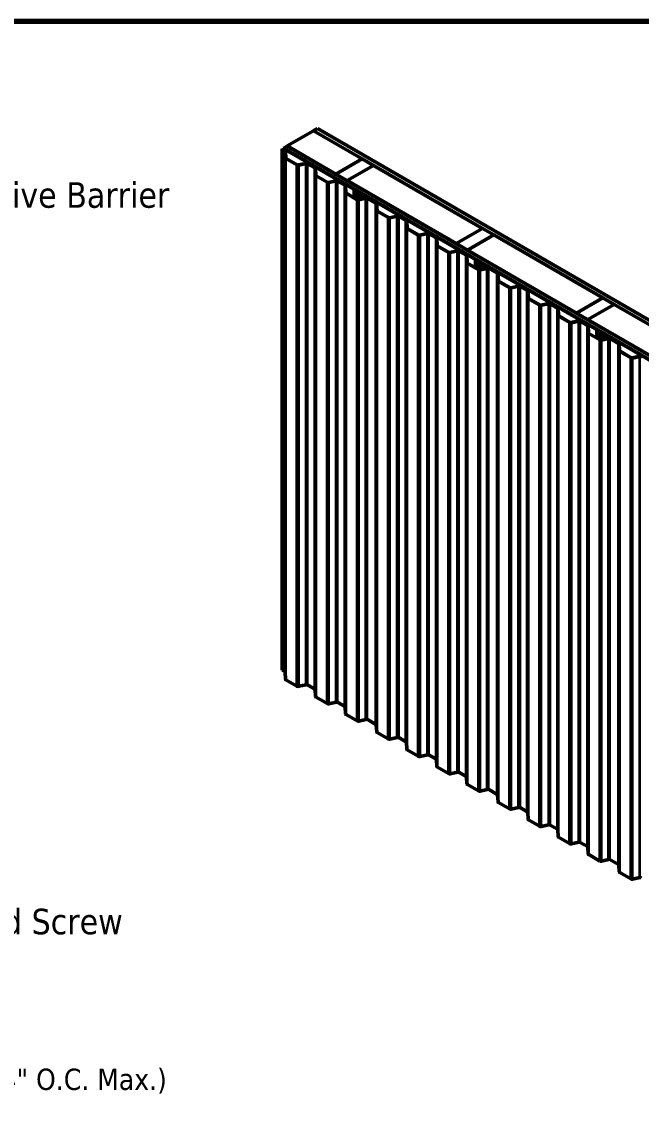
# Model space of a CAD drawing. Header units: inches. Extents: x 0.6 to 33.4, y 0.6 to 21.4.
# Drawn here: x 21.23 to 27.06, y 11.22 to 21.4 of the extents above; entities that cross this region are included whole.
import ezdxf

# ---------------------------------------------------------------- set-up
doc = ezdxf.new("R2010")
doc.units = ezdxf.units.IN
doc.header["$LTSCALE"] = 2
doc.header["$MEASUREMENT"] = 0
for name, color, linetype, lineweight in [('Border (ANSI)', 7, 'Continuous', 70), ('Symbol (ANSI)', 7, 'Continuous', 25), ('Visible (ANSI)', 7, 'Continuous', 50), ('Visible Narrow (ANSI)', 7, 'Continuous', 35)]:
    doc.layers.add(name, color=color, linetype=linetype, lineweight=lineweight)
doc.styles.add('Note Text (ANSI)', font='tahoma.ttf')
doc.dimstyles.new('Default (ANSI)$7', dxfattribs={"dimscale": 2, "dimtxt": 0.12, "dimasz": 0.098425, "dimexe": 0.125, "dimexo": 0.0625, "dimgap": 0.031496, "dimtad": 0, "dimtih": 1, "dimtoh": 1, "dimrnd": 1e-08, "dimzin": 4, "dimdsep": 46, "dimtxsty": 'Note Text (ANSI)', "dimcen": 0.09, "dimdle": 0.393701, "dimclrd": 256, "dimclre": 256, "dimclrt": 256, "dimadec": 0, "dimazin": 1, "dimtfac": 1, "dimtofl": 0, "dimtmove": 0, "dimatfit": 3, "dimfxl": 0, "dimtolj": 1, "dimtzin": 4, "dimlwd": -1, "dimlwe": -1, "dimarcsym": 0})

# ---------------------------------------------------------------- blocks, each defined once
blk = doc.blocks.new('Borders ATAS A Border')
at = {"layer": 'Border (ANSI)'}
blk.add_line((16.7, 10.7), (0.3, 10.7), dxfattribs=at)

msp = doc.modelspace()

# ---------------------------------------------------------------- linework, layer by layer
at = {"layer": 'Visible (ANSI)'}
for p, q in [((23.97667, 20.3744), (23.72918, 20.23151)), ((23.97667, 20.3744), (24.43417, 20.11026)), ((23.97738, 20.3748), (24.01273, 20.39522)), ((27.93576, 18.08943), (23.97738, 20.3748)), ((23.97738, 20.3748), (23.97738, 20.37399)), ((24.01273, 20.39522), (27.93576, 18.13025)), ((23.68223, 20.2044), (23.68011, 20.20318)), ((23.68011, 20.20318), (23.68011, 15.3042)), ((23.68011, 20.20318), (23.70484, 20.1889)), ((23.70696, 20.19012), (23.68223, 20.2044)), ((23.69312, 20.21069), (23.72847, 20.2311)), ((27.93576, 17.7612), (23.69312, 20.21069)), ((23.69312, 20.21069), (23.69312, 20.20661)), ((23.69595, 20.20824), (23.69312, 20.20661)), ((23.69312, 20.20661), (27.9301, 17.76038)), ((23.69312, 20.19811), (23.69312, 20.20661)), ((23.69595, 20.20824), (27.93293, 17.76201)), ((23.70849, 20.18404), (23.71243, 20.11892)), ((23.71543, 20.11898), (23.71149, 20.18411)), ((23.72847, 20.2311), (27.93576, 17.80202)), ((23.72918, 20.23151), (23.72918, 20.23069)), ((24.18668, 19.96737), (23.72918, 20.23151)), ((23.71696, 20.1129), (23.82043, 20.05316)), ((23.82256, 20.05439), (23.71909, 20.11413)), ((23.90525, 20.06813), (23.83587, 20.05275)), ((23.83695, 20.05114), (23.90633, 20.06651)), ((23.91965, 20.06488), (23.98768, 20.0256)), ((23.98981, 20.02682), (23.92177, 20.0661)), ((24.43417, 20.11026), (24.18668, 19.96737)), ((24.18739, 19.96696), (24.43487, 20.10985)), ((24.43417, 20.11026), (24.43417, 20.10944)), ((24.43487, 20.10985), (24.54094, 20.04861)), ((23.99134, 20.02075), (23.99528, 19.95562)), ((23.99828, 19.95568), (23.99434, 20.02081)), ((23.99981, 19.9496), (24.10328, 19.88987)), ((24.1054, 19.89109), (24.00193, 19.95083)), ((24.18668, 19.96737), (24.18668, 19.96656)), ((24.18739, 19.96696), (24.18739, 19.96615)), ((24.29345, 19.90573), (24.18739, 19.96696)), ((24.54094, 20.04861), (24.29345, 19.90573)), ((24.29416, 19.90532), (24.54165, 20.0482)), ((24.54094, 20.04861), (24.54094, 20.0478)), ((24.54165, 20.0482), (25.56554, 19.45706)), ((24.18809, 19.90483), (24.11872, 19.88946)), ((24.11979, 19.88784), (24.18917, 19.90321)), ((24.20249, 19.90158), (24.27053, 19.8623)), ((24.27265, 19.86352), (24.20461, 19.9028)), ((24.27418, 19.85745), (24.27812, 19.79232)), ((24.28112, 19.79238), (24.27718, 19.85751)), ((24.29345, 19.90573), (24.29345, 19.90491)), ((24.29416, 19.90532), (24.29416, 19.9045)), ((25.31805, 19.31417), (24.29416, 19.90532)), ((24.28265, 19.7863), (24.38612, 19.72657)), ((24.38824, 19.72779), (24.28477, 19.78753)), ((24.3582, 19.74513), (24.3582, 19.80772)), ((24.35955, 19.80584), (24.37144, 19.79897)), ((24.37356, 19.8002), (24.36167, 19.80706)), ((24.36393, 19.80837), (24.56307, 19.6934)), ((24.56519, 19.69462), (24.36605, 19.8096)), ((24.37222, 19.79859), (24.37893, 19.79585)), ((24.38067, 19.79726), (24.37395, 19.80001)), ((24.37965, 19.79544), (24.38441, 19.79156)), ((24.38685, 19.79256), (24.38209, 19.79644)), ((24.38506, 19.79111), (24.40035, 19.78228)), ((24.40247, 19.78351), (24.38718, 19.79233)), ((24.39758, 19.72568), (24.39758, 19.7711)), ((24.40143, 19.77994), (24.39782, 19.77215)), ((24.39963, 19.76825), (24.42716, 19.75235)), ((24.40072, 19.7717), (24.40433, 19.77949)), ((24.42928, 19.75358), (24.40175, 19.76947)), ((24.40289, 19.77584), (24.40289, 19.76955)), ((24.40289, 19.76955), (24.40289, 19.76881)), ((24.40589, 19.76955), (24.40289, 19.76955)), ((24.40458, 19.78057), (24.40458, 19.77851)), ((24.40589, 19.76955), (24.40589, 19.77584)), ((24.40589, 19.76708), (24.40589, 19.76955)), ((24.41306, 19.77756), (24.46963, 19.7449)), ((24.47175, 19.74612), (24.41518, 19.77878)), ((24.42804, 19.75113), (24.42804, 19.74097)), ((24.43104, 19.74097), (24.43104, 19.75113)), ((24.46816, 19.74092), (24.40156, 19.72616)), ((24.40263, 19.72454), (24.46924, 19.7393)), ((24.42804, 19.74097), (24.43104, 19.74097)), ((24.42804, 19.73202), (24.42804, 19.74097)), ((24.43104, 19.73269), (24.43104, 19.74097)), ((24.47386, 19.74318), (24.47386, 14.8442)), ((24.56672, 19.68855), (24.57066, 19.62342)), ((24.57366, 19.62348), (24.56972, 19.68861)), ((24.57519, 19.6174), (24.67866, 19.55767)), ((24.68079, 19.55889), (24.57732, 19.61863)), ((24.76348, 19.57263), (24.6941, 19.55726)), ((24.69518, 19.55564), (24.76456, 19.57101)), ((24.77787, 19.56938), (24.84591, 19.5301)), ((24.84803, 19.53132), (24.78, 19.5706)), ((24.84957, 19.52525), (24.85351, 19.46012)), ((24.8565, 19.46018), (24.85257, 19.52531)), ((24.85804, 19.4541), (24.96151, 19.39437)), ((24.96363, 19.39559), (24.86016, 19.45533)), ((25.56554, 19.45706), (25.31805, 19.31417)), ((25.31876, 19.31377), (25.56624, 19.45665)), ((25.56554, 19.45706), (25.56554, 19.45624)), ((25.56624, 19.45665), (25.67231, 19.39542)), ((25.04632, 19.40933), (24.97695, 19.39396)), ((24.97802, 19.39234), (25.0474, 19.40772)), ((25.06072, 19.40608), (25.12876, 19.3668)), ((25.13088, 19.36802), (25.06284, 19.40731)), ((25.13241, 19.36195), (25.13635, 19.29682)), ((25.13935, 19.29688), (25.13541, 19.36201)), ((25.67231, 19.39542), (25.42482, 19.25253)), ((25.42553, 19.25212), (25.67302, 19.39501)), ((25.67231, 19.39542), (25.67231, 19.3946)), ((25.67302, 19.39501), (26.69691, 18.80386)), ((25.14088, 19.29081), (25.24435, 19.23107)), ((25.24647, 19.23229), (25.143, 19.29203)), ((25.32917, 19.24603), (25.25979, 19.23066)), ((25.26086, 19.22904), (25.33024, 19.24442)), ((25.31805, 19.31417), (25.31805, 19.31336)), ((25.31876, 19.31377), (25.31876, 19.31295)), ((25.42482, 19.25253), (25.31876, 19.31377)), ((25.34356, 19.24278), (25.4116, 19.2035)), ((25.41372, 19.20472), (25.34568, 19.24401)), ((25.42482, 19.25253), (25.42482, 19.25171)), ((25.42553, 19.25212), (25.42553, 19.2513)), ((26.44942, 18.66098), (25.42553, 19.25212)), ((25.41525, 19.19865), (25.41919, 19.13352)), ((25.42219, 19.13358), (25.41825, 19.19871)), ((25.49927, 19.08634), (25.49927, 19.14892)), ((25.50062, 19.14704), (25.51251, 19.14017)), ((25.51463, 19.1414), (25.50274, 19.14827)), ((25.505, 19.14957), (25.70414, 19.0346)), ((25.70626, 19.03582), (25.50712, 19.1508)), ((25.51329, 19.1398), (25.52001, 19.13705)), ((25.52174, 19.13846), (25.51502, 19.14121)), ((25.52072, 19.13664), (25.52548, 19.13276)), ((25.52793, 19.13376), (25.52317, 19.13764)), ((25.54354, 19.12471), (25.52825, 19.13354)), ((25.42372, 19.12751), (25.52719, 19.06777)), ((25.52931, 19.06899), (25.42584, 19.12873)), ((25.52613, 19.13231), (25.54142, 19.12348)), ((25.53865, 19.06688), (25.53865, 19.1123)), ((25.54251, 19.12114), (25.53889, 19.11335)), ((25.5407, 19.10945), (25.56823, 19.09355)), ((25.54179, 19.1129), (25.5454, 19.12069)), ((25.60924, 19.08212), (25.54263, 19.06736)), ((25.57035, 19.09478), (25.54282, 19.11067)), ((25.54371, 19.06574), (25.61031, 19.0805)), ((25.54396, 19.11704), (25.54396, 19.11075)), ((25.54396, 19.11075), (25.54396, 19.11001)), ((25.54696, 19.11075), (25.54396, 19.11075)), ((25.54565, 19.12177), (25.54565, 19.11972)), ((25.54696, 19.11075), (25.54696, 19.11704)), ((25.54696, 19.10828), (25.54696, 19.11075)), ((25.55413, 19.11876), (25.6107, 19.0861)), ((25.61282, 19.08732), (25.55625, 19.11998)), ((25.56911, 19.09233), (25.56911, 19.08217)), ((25.56911, 19.08217), (25.57211, 19.08217)), ((25.56911, 19.07323), (25.56911, 19.08217)), ((25.57211, 19.08217), (25.57211, 19.09233)), ((25.57211, 19.07389), (25.57211, 19.08217)), ((25.61493, 19.08438), (25.61493, 14.1854)), ((25.7078, 19.02975), (25.71174, 18.96462)), ((25.71473, 18.96468), (25.71079, 19.02981)), ((25.71627, 18.95861), (25.81974, 18.89887)), ((25.82186, 18.90009), (25.71839, 18.95983)), ((25.90455, 18.91383), (25.83518, 18.89846)), ((25.83625, 18.89684), (25.90563, 18.91222)), ((25.91895, 18.91058), (25.98699, 18.8713)), ((25.98911, 18.87252), (25.92107, 18.91181)), ((25.99064, 18.86645), (25.99458, 18.80132)), ((25.99758, 18.80138), (25.99364, 18.86651)), ((25.99911, 18.79531), (26.10258, 18.73557)), ((26.1047, 18.73679), (26.00123, 18.79653)), ((26.1874, 18.75053), (26.11802, 18.73516)), ((26.11909, 18.73354), (26.18847, 18.74892)), ((26.20179, 18.74728), (26.26983, 18.708)), ((26.27195, 18.70922), (26.20391, 18.74851)), ((26.69691, 18.80386), (26.44942, 18.66098)), ((26.45013, 18.66057), (26.69762, 18.80346)), ((26.80368, 18.74222), (26.55619, 18.59933)), ((26.5569, 18.59892), (26.80439, 18.74181)), ((26.69691, 18.80386), (26.69691, 18.80305)), ((26.69762, 18.80346), (26.80368, 18.74222)), ((26.80368, 18.74222), (26.80368, 18.7414)), ((26.80439, 18.74181), (27.82828, 18.15067)), ((26.27348, 18.70315), (26.27742, 18.63802)), ((26.28042, 18.63808), (26.27648, 18.70321)), ((26.28195, 18.63201), (26.38542, 18.57227)), ((26.38754, 18.57349), (26.28407, 18.63323)), ((26.44942, 18.66098), (26.44942, 18.66016)), ((26.45013, 18.66057), (26.45013, 18.65975)), ((26.55619, 18.59933), (26.45013, 18.66057)), ((26.47024, 18.58723), (26.40086, 18.57186)), ((26.40194, 18.57024), (26.47131, 18.58562)), ((26.48463, 18.58398), (26.55267, 18.5447)), ((26.55479, 18.54593), (26.48675, 18.58521)), ((26.55619, 18.59933), (26.55619, 18.59852)), ((26.55632, 18.53985), (26.56026, 18.47472)), ((26.5569, 18.59892), (26.5569, 18.59811)), ((27.58079, 18.00778), (26.5569, 18.59892)), ((26.56326, 18.47478), (26.55932, 18.53991)), ((26.56479, 18.46871), (26.66826, 18.40897)), ((26.67039, 18.41019), (26.56692, 18.46993)), ((26.64034, 18.42754), (26.64034, 18.49012)), ((26.64169, 18.48824), (26.65359, 18.48138)), ((26.65571, 18.4826), (26.64381, 18.48947)), ((26.64608, 18.49077), (26.84522, 18.3758)), ((26.84734, 18.37702), (26.6482, 18.492)), ((26.65436, 18.481), (26.66108, 18.47825)), ((26.66281, 18.47966), (26.65609, 18.48241)), ((26.66179, 18.47784), (26.66655, 18.47396)), ((26.669, 18.47496), (26.66424, 18.47884)), ((26.6672, 18.47351), (26.68249, 18.46469)), ((26.68461, 18.46591), (26.66932, 18.47474)), ((26.67972, 18.40809), (26.67972, 18.45351)), ((26.68358, 18.46234), (26.67996, 18.45455)), ((26.68177, 18.45065), (26.7093, 18.43476)), ((26.68286, 18.4541), (26.68648, 18.4619)), ((26.75031, 18.42332), (26.6837, 18.40856)), ((26.71142, 18.43598), (26.6839, 18.45187)), ((26.68478, 18.40694), (26.75138, 18.4217)), ((26.68504, 18.45824), (26.68504, 18.45195)), ((26.68504, 18.45195), (26.68504, 18.45122)), ((26.68804, 18.45195), (26.68504, 18.45195)), ((26.68672, 18.46297), (26.68672, 18.46092)), ((26.68804, 18.45195), (26.68804, 18.45824)), ((26.68804, 18.44948), (26.68804, 18.45195)), ((26.69521, 18.45996), (26.75177, 18.4273)), ((26.7539, 18.42852), (26.69733, 18.46118)), ((26.71018, 18.43353), (26.71018, 18.42337)), ((26.71018, 18.42337), (26.71318, 18.42337)), ((26.71018, 18.41443), (26.71018, 18.42337)), ((26.71318, 18.42337), (26.71318, 18.43353)), ((26.71318, 18.41509), (26.71318, 18.42337)), ((26.756, 18.42558), (26.756, 13.5266)), ((26.84887, 18.37095), (26.85281, 18.30582)), ((26.85581, 18.30588), (26.85187, 18.37101)), ((26.85734, 18.29981), (26.96081, 18.24007)), ((26.96293, 18.24129), (26.85946, 18.30103)), ((27.04563, 18.25503), (26.97625, 18.23966)), ((26.97732, 18.23804), (27.0467, 18.25342)), ((23.70484, 15.28992), (23.68011, 15.3042)), ((23.71243, 15.21994), (23.70849, 15.28507)), ((23.82043, 15.15418), (23.71696, 15.21392)), ((23.90633, 15.16753), (23.83695, 15.15216)), ((23.98768, 15.12662), (23.91965, 15.1659)), ((23.99528, 15.05664), (23.99134, 15.12177)), ((24.10328, 14.99089), (23.99981, 15.05062)), ((24.18917, 15.00423), (24.11979, 14.98886)), ((24.27053, 14.96332), (24.20249, 15.0026)), ((24.27812, 14.89334), (24.27418, 14.95847)), ((24.38612, 14.82759), (24.28265, 14.88732)), ((24.46924, 14.84032), (24.40263, 14.82556)), ((24.56307, 14.79442), (24.47386, 14.84592)), ((24.57066, 14.72444), (24.56672, 14.78957)), ((24.67866, 14.65869), (24.57519, 14.71842)), ((24.76456, 14.67203), (24.69518, 14.65666)), ((24.84591, 14.63112), (24.77787, 14.6704)), ((24.85351, 14.56114), (24.84957, 14.62627)), ((24.96151, 14.49539), (24.85804, 14.55512)), ((25.0474, 14.50874), (24.97802, 14.49336)), ((25.12876, 14.46782), (25.06072, 14.5071)), ((25.13635, 14.39784), (25.13241, 14.46297)), ((25.24435, 14.33209), (25.14088, 14.39183)), ((25.33024, 14.34544), (25.26086, 14.33006)), ((25.4116, 14.30452), (25.34356, 14.3438)), ((25.41919, 14.23454), (25.41525, 14.29967)), ((25.52719, 14.16879), (25.42372, 14.22853)), ((25.61031, 14.18152), (25.54371, 14.16676)), ((25.70414, 14.13562), (25.61493, 14.18713)), ((25.71174, 14.06564), (25.7078, 14.13077)), ((25.81974, 13.99989), (25.71627, 14.05963)), ((25.90563, 14.01324), (25.83625, 13.99786)), ((25.98699, 13.97232), (25.91895, 14.0116)), ((25.99458, 13.90234), (25.99064, 13.96747)), ((26.10258, 13.83659), (25.99911, 13.89633)), ((26.18847, 13.84994), (26.11909, 13.83456)), ((26.26983, 13.80902), (26.20179, 13.8483)), ((26.27742, 13.73904), (26.27348, 13.80417)), ((26.38542, 13.67329), (26.28195, 13.73303)), ((26.47131, 13.68664), (26.40194, 13.67126)), ((26.55267, 13.64572), (26.48463, 13.685)), ((26.56026, 13.57574), (26.55632, 13.64087)), ((26.66826, 13.50999), (26.56479, 13.56973)), ((26.75138, 13.52272), (26.68478, 13.50796)), ((26.84522, 13.47682), (26.756, 13.52833)), ((26.85281, 13.40684), (26.84887, 13.47197)), ((26.96081, 13.34109), (26.85734, 13.40083)), ((27.0467, 13.35444), (26.97732, 13.33906))]:
    msp.add_line(p, q, dxfattribs=at)
for centre, major_axis, start_param, end_param in [((23.696, 20.18379), (0.0125, 0), 0.03490659, 0.78539816), ((23.696, 20.18379), (0.0155, 0), 0.03490659, 0.78539816), ((23.72792, 20.11923), (-0.0155, 0), 0.03490659, 0.78539816), ((23.72792, 20.11923), (-0.0125, 0), 0.03490659, 0.78539816), ((23.83139, 20.05949), (0.0155, 0), 3.92699082, 5.07890812), ((23.83139, 20.05949), (-0.0125, 0), 0.78539816, 1.93731547), ((23.91081, 20.05978), (-0.0155, 0), 3.92699082, 5.07890812), ((23.91081, 20.05978), (0.0125, 0), 0.78539816, 1.93731547), ((23.97885, 20.02049), (0.0125, 0), 0.03490659, 0.78539816), ((23.97885, 20.02049), (0.0155, 0), 0.03490659, 0.78539816), ((24.01077, 19.95593), (-0.0155, 0), 0.03490659, 0.78539816), ((24.01077, 19.95593), (-0.0125, 0), 0.03490659, 0.78539816), ((24.11424, 19.89619), (0.0155, 0), 3.92699082, 5.07890812), ((24.11424, 19.89619), (-0.0125, 0), 0.78539816, 1.93731547), ((24.19365, 19.89648), (-0.0155, 0), 3.92699082, 5.07890812), ((24.19365, 19.89648), (0.0125, 0), 0.78539816, 1.93731547), ((24.26169, 19.85719), (0.0125, 0), 0.03490659, 0.78539816), ((24.26169, 19.85719), (0.0155, 0), 0.03490659, 0.78539816), ((24.29361, 19.79263), (-0.0155, 0), 0.03490659, 0.78539816), ((24.29361, 19.79263), (-0.0125, 0), 0.03490659, 0.78539816), ((24.3628, 19.80772), (-0.0046, 0), 3.92699082, 7.06858347), ((24.3628, 19.80772), (-0.0016, 0), 3.92699082, 7.06858347), ((24.37568, 19.80142), (0.006, 0), 3.92699082, 4.09602884), ((24.37568, 19.80142), (-0.003, 0), 0.78539816, 0.95443619), ((24.3772, 19.79443), (0.003, 0), 0.61636014, 0.95443619), ((24.3772, 19.79443), (-0.006, 0), 3.75795279, 4.09602884), ((24.3893, 19.79356), (0.006, 0), 3.75795279, 3.92699082), ((24.3893, 19.79356), (-0.003, 0), 0.61636014, 0.78539816), ((24.40458, 19.7711), (-0.007, 0), 6.02138592, 7.06858347), ((24.39738, 19.78057), (0.0042, 0), 6.02138592, 7.06858347), ((24.40458, 19.7711), (-0.004, 0), 6.02138592, 7.06858347), ((24.39738, 19.78057), (0.0072, 0), 6.02138592, 7.06858347), ((24.41009, 19.77584), (-0.0072, 0), 3.92699082, 6.28318531), ((24.41009, 19.77584), (-0.0042, 0), 3.92699082, 6.28318531), ((24.42504, 19.75113), (0.003, 0), 0, 0.78539816), ((24.42504, 19.75113), (0.006, 0), 0, 0.78539816), ((24.46666, 19.74318), (0.0042, 0), 5.07890812, 7.06858347), ((24.46666, 19.74318), (0.0072, 0), 5.07890812, 7.06858347), ((24.39708, 19.73289), (0.0155, 0), 3.92699082, 5.07890812), ((24.39708, 19.73289), (-0.0125, 0), 0.78539816, 1.93731547), ((24.55423, 19.68829), (0.0125, 0), 0.03490659, 0.78539816), ((24.55423, 19.68829), (0.0155, 0), 0.03490659, 0.78539816), ((24.58615, 19.62373), (-0.0155, 0), 0.03490659, 0.78539816), ((24.58615, 19.62373), (-0.0125, 0), 0.03490659, 0.78539816), ((24.68962, 19.56399), (0.0155, 0), 3.92699082, 5.07890812), ((24.68962, 19.56399), (-0.0125, 0), 0.78539816, 1.93731547), ((24.76904, 19.56428), (-0.0155, 0), 3.92699082, 5.07890812), ((24.76904, 19.56428), (0.0125, 0), 0.78539816, 1.93731547), ((24.83707, 19.52499), (0.0125, 0), 0.03490659, 0.78539816), ((24.83707, 19.52499), (0.0155, 0), 0.03490659, 0.78539816), ((24.869, 19.46043), (-0.0155, 0), 0.03490659, 0.78539816), ((24.869, 19.46043), (-0.0125, 0), 0.03490659, 0.78539816), ((24.97247, 19.40069), (0.0155, 0), 3.92699082, 5.07890812), ((24.97247, 19.40069), (-0.0125, 0), 0.78539816, 1.93731547), ((25.05188, 19.40098), (-0.0155, 0), 3.92699082, 5.07890812), ((25.05188, 19.40098), (0.0125, 0), 0.78539816, 1.93731547), ((25.11992, 19.3617), (0.0125, 0), 0.03490659, 0.78539816), ((25.11992, 19.3617), (0.0155, 0), 0.03490659, 0.78539816), ((25.15184, 19.29713), (-0.0155, 0), 0.03490659, 0.78539816), ((25.15184, 19.29713), (-0.0125, 0), 0.03490659, 0.78539816), ((25.33472, 19.23768), (-0.0155, 0), 3.92699082, 5.07890812), ((25.33472, 19.23768), (0.0125, 0), 0.78539816, 1.93731547), ((25.25531, 19.23739), (0.0155, 0), 3.92699082, 5.07890812), ((25.25531, 19.23739), (-0.0125, 0), 0.78539816, 1.93731547), ((25.40276, 19.1984), (0.0125, 0), 0.03490659, 0.78539816), ((25.40276, 19.1984), (0.0155, 0), 0.03490659, 0.78539816), ((25.43468, 19.13383), (-0.0155, 0), 0.03490659, 0.78539816), ((25.43468, 19.13383), (-0.0125, 0), 0.03490659, 0.78539816), ((25.50387, 19.14892), (-0.0046, 0), 3.92699082, 7.06858347), ((25.50387, 19.14892), (-0.0016, 0), 3.92699082, 7.06858347), ((25.51676, 19.14262), (0.006, 0), 3.92699082, 4.09602884), ((25.51676, 19.14262), (-0.003, 0), 0.78539816, 0.95443619), ((25.51827, 19.13564), (0.003, 0), 0.61636014, 0.95443619), ((25.51827, 19.13564), (-0.006, 0), 3.75795279, 4.09602884), ((25.53037, 19.13476), (-0.003, 0), 0.61636014, 0.78539816), ((25.53037, 19.13476), (0.006, 0), 3.75795279, 3.92699082), ((25.53815, 19.0741), (0.0155, 0), 3.92699082, 5.07890812), ((25.53815, 19.0741), (-0.0125, 0), 0.78539816, 1.93731547), ((25.54565, 19.1123), (-0.007, 0), 6.02138592, 7.06858347), ((25.53845, 19.12177), (0.0042, 0), 6.02138592, 7.06858347), ((25.54565, 19.1123), (-0.004, 0), 6.02138592, 7.06858347), ((25.53845, 19.12177), (0.0072, 0), 6.02138592, 7.06858347), ((25.55116, 19.11704), (-0.0072, 0), 3.92699082, 6.28318531), ((25.55116, 19.11704), (-0.0042, 0), 3.92699082, 6.28318531), ((25.56611, 19.09233), (0.003, 0), 0, 0.78539816), ((25.56611, 19.09233), (0.006, 0), 0, 0.78539816), ((25.60773, 19.08438), (0.0042, 0), 5.07890812, 7.06858347), ((25.60773, 19.08438), (0.0072, 0), 5.07890812, 7.06858347), ((25.6953, 19.0295), (0.0125, 0), 0.03490659, 0.78539816), ((25.6953, 19.0295), (0.0155, 0), 0.03490659, 0.78539816), ((25.72723, 18.96493), (-0.0155, 0), 0.03490659, 0.78539816), ((25.72723, 18.96493), (-0.0125, 0), 0.03490659, 0.78539816), ((25.8307, 18.90519), (0.0155, 0), 3.92699082, 5.07890812), ((25.8307, 18.90519), (-0.0125, 0), 0.78539816, 1.93731547), ((25.91011, 18.90548), (-0.0155, 0), 3.92699082, 5.07890812), ((25.91011, 18.90548), (0.0125, 0), 0.78539816, 1.93731547), ((25.97815, 18.8662), (0.0125, 0), 0.03490659, 0.78539816), ((25.97815, 18.8662), (0.0155, 0), 0.03490659, 0.78539816), ((26.01007, 18.80163), (-0.0155, 0), 0.03490659, 0.78539816), ((26.01007, 18.80163), (-0.0125, 0), 0.03490659, 0.78539816), ((26.11354, 18.7419), (0.0155, 0), 3.92699082, 5.07890812), ((26.11354, 18.7419), (-0.0125, 0), 0.78539816, 1.93731547), ((26.19295, 18.74218), (-0.0155, 0), 3.92699082, 5.07890812), ((26.19295, 18.74218), (0.0125, 0), 0.78539816, 1.93731547), ((26.26099, 18.7029), (0.0125, 0), 0.03490659, 0.78539816), ((26.26099, 18.7029), (0.0155, 0), 0.03490659, 0.78539816), ((26.29291, 18.63833), (-0.0155, 0), 0.03490659, 0.78539816), ((26.29291, 18.63833), (-0.0125, 0), 0.03490659, 0.78539816), ((26.39638, 18.5786), (0.0155, 0), 3.92699082, 5.07890812), ((26.39638, 18.5786), (-0.0125, 0), 0.78539816, 1.93731547), ((26.47579, 18.57888), (-0.0155, 0), 3.92699082, 5.07890812), ((26.47579, 18.57888), (0.0125, 0), 0.78539816, 1.93731547), ((26.54383, 18.5396), (0.0125, 0), 0.03490659, 0.78539816), ((26.54383, 18.5396), (0.0155, 0), 0.03490659, 0.78539816), ((26.57575, 18.47504), (-0.0155, 0), 0.03490659, 0.78539816), ((26.57575, 18.47504), (-0.0125, 0), 0.03490659, 0.78539816), ((26.64494, 18.49012), (-0.0046, 0), 3.92699082, 7.06858347), ((26.64494, 18.49012), (-0.0016, 0), 3.92699082, 7.06858347), ((26.65783, 18.48382), (0.006, 0), 3.92699082, 4.09602884), ((26.65783, 18.48382), (-0.003, 0), 0.78539816, 0.95443619), ((26.65934, 18.47684), (0.003, 0), 0.61636014, 0.95443619), ((26.65934, 18.47684), (-0.006, 0), 3.75795279, 4.09602884), ((26.67145, 18.47596), (0.006, 0), 3.75795279, 3.92699082), ((26.67145, 18.47596), (-0.003, 0), 0.61636014, 0.78539816), ((26.68672, 18.45351), (-0.007, 0), 6.02138592, 7.06858347), ((26.67952, 18.46297), (0.0042, 0), 6.02138592, 7.06858347), ((26.68672, 18.45351), (-0.004, 0), 6.02138592, 7.06858347), ((26.67952, 18.46297), (0.0072, 0), 6.02138592, 7.06858347), ((26.69224, 18.45824), (-0.0072, 0), 3.92699082, 6.28318531), ((26.69224, 18.45824), (-0.0042, 0), 3.92699082, 6.28318531), ((26.70718, 18.43353), (0.003, 0), 0, 0.78539816), ((26.70718, 18.43353), (0.006, 0), 0, 0.78539816), ((26.7488, 18.42558), (0.0042, 0), 5.07890812, 7.06858347), ((26.7488, 18.42558), (0.0072, 0), 5.07890812, 7.06858347), ((26.67922, 18.4153), (0.0155, 0), 3.92699082, 5.07890812), ((26.67922, 18.4153), (-0.0125, 0), 0.78539816, 1.93731547), ((26.83638, 18.3707), (0.0125, 0), 0.03490659, 0.78539816), ((26.83638, 18.3707), (0.0155, 0), 0.03490659, 0.78539816), ((26.8683, 18.30613), (-0.0155, 0), 0.03490659, 0.78539816), ((26.8683, 18.30613), (-0.0125, 0), 0.03490659, 0.78539816), ((26.97177, 18.2464), (0.0155, 0), 3.92699082, 5.07890812), ((26.97177, 18.2464), (-0.0125, 0), 0.78539816, 1.93731547), ((27.05118, 18.24668), (-0.0155, 0), 3.92699082, 5.07890812), ((27.05118, 18.24668), (0.0125, 0), 0.78539816, 1.93731547), ((23.696, 15.28481), (0.0125, 0), 0.03490659, 0.78539816), ((23.72792, 15.22025), (-0.0155, 0), 0.03490659, 0.78539816), ((23.91081, 15.1608), (-0.0125, 0), 3.92699082, 5.07890812), ((23.83139, 15.16051), (-0.0155, 0), 0.78539816, 1.93731547), ((23.97885, 15.12151), (0.0125, 0), 0.03490659, 0.78539816), ((24.01077, 15.05695), (-0.0155, 0), 0.03490659, 0.78539816), ((24.11424, 14.99721), (-0.0155, 0), 0.78539816, 1.93731547), ((24.19365, 14.9975), (-0.0125, 0), 3.92699082, 5.07890812), ((24.26169, 14.95821), (0.0125, 0), 0.03490659, 0.78539816), ((24.29361, 14.89365), (-0.0155, 0), 0.03490659, 0.78539816), ((24.39708, 14.83391), (-0.0155, 0), 0.78539816, 1.93731547), ((24.46666, 14.8442), (0.0072, 0), 5.07890812, 6.28318531), ((24.55423, 14.78931), (0.0125, 0), 0.03490659, 0.78539816), ((24.58615, 14.72475), (-0.0155, 0), 0.03490659, 0.78539816), ((24.68962, 14.66501), (-0.0155, 0), 0.78539816, 1.93731547), ((24.76904, 14.6653), (-0.0125, 0), 3.92699082, 5.07890812), ((24.83707, 14.62602), (0.0125, 0), 0.03490659, 0.78539816), ((24.869, 14.56145), (-0.0155, 0), 0.03490659, 0.78539816), ((24.97247, 14.50171), (-0.0155, 0), 0.78539816, 1.93731547), ((25.05188, 14.502), (-0.0125, 0), 3.92699082, 5.07890812), ((25.11992, 14.46272), (0.0125, 0), 0.03490659, 0.78539816), ((25.15184, 14.39815), (-0.0155, 0), 0.03490659, 0.78539816), ((25.25531, 14.33842), (-0.0155, 0), 0.78539816, 1.93731547), ((25.33472, 14.3387), (-0.0125, 0), 3.92699082, 5.07890812), ((25.40276, 14.29942), (0.0125, 0), 0.03490659, 0.78539816), ((25.43468, 14.23485), (-0.0155, 0), 0.03490659, 0.78539816), ((25.53815, 14.17512), (-0.0155, 0), 0.78539816, 1.93731547), ((25.60773, 14.1854), (0.0072, 0), 5.07890812, 6.28318531), ((25.6953, 14.13052), (0.0125, 0), 0.03490659, 0.78539816), ((25.72723, 14.06595), (-0.0155, 0), 0.03490659, 0.78539816), ((25.8307, 14.00622), (-0.0155, 0), 0.78539816, 1.93731547), ((25.91011, 14.0065), (-0.0125, 0), 3.92699082, 5.07890812), ((25.97815, 13.96722), (0.0125, 0), 0.03490659, 0.78539816), ((26.01007, 13.90265), (-0.0155, 0), 0.03490659, 0.78539816), ((26.19295, 13.8432), (-0.0125, 0), 3.92699082, 5.07890812), ((26.11354, 13.84292), (-0.0155, 0), 0.78539816, 1.93731547), ((26.26099, 13.80392), (0.0125, 0), 0.03490659, 0.78539816), ((26.29291, 13.73936), (-0.0155, 0), 0.03490659, 0.78539816), ((26.39638, 13.67962), (-0.0155, 0), 0.78539816, 1.93731547), ((26.47579, 13.6799), (-0.0125, 0), 3.92699082, 5.07890812), ((26.54383, 13.64062), (0.0125, 0), 0.03490659, 0.78539816), ((26.57575, 13.57606), (-0.0155, 0), 0.03490659, 0.78539816), ((26.67922, 13.51632), (-0.0155, 0), 0.78539816, 1.93731547), ((26.7488, 13.5266), (0.0072, 0), 5.07890812, 6.28318531), ((26.83638, 13.47172), (0.0125, 0), 0.03490659, 0.78539816), ((26.8683, 13.40716), (-0.0155, 0), 0.03490659, 0.78539816), ((26.97177, 13.34742), (-0.0155, 0), 0.78539816, 1.93731547), ((27.05118, 13.3477), (-0.0125, 0), 3.92699082, 5.07890812)]:
    msp.add_ellipse(centre, major_axis=major_axis, ratio=0.57735027, start_param=start_param, end_param=end_param, dxfattribs=at)
at = {"layer": 'Visible Narrow (ANSI)'}
for p, q in [((23.70484, 20.1889), (23.70696, 20.19012)), ((23.70484, 15.28992), (23.70484, 20.1889)), ((23.70849, 20.18404), (23.71149, 20.18411)), ((23.70849, 15.28507), (23.70849, 20.18404)), ((23.71243, 20.11892), (23.71543, 20.11898)), ((23.71243, 15.21994), (23.71243, 20.11892)), ((23.71696, 20.1129), (23.71909, 20.11413)), ((23.71696, 15.21392), (23.71696, 20.1129)), ((23.82043, 20.05316), (23.82256, 20.05439)), ((23.82043, 15.15418), (23.82043, 20.05316)), ((23.83695, 20.05114), (23.83587, 20.05275)), ((23.83695, 15.15216), (23.83695, 20.05114)), ((23.90633, 20.06651), (23.90525, 20.06813)), ((23.90633, 15.16753), (23.90633, 20.06651)), ((23.91965, 20.06488), (23.92177, 20.0661)), ((23.91965, 15.1659), (23.91965, 20.06488)), ((23.98768, 20.0256), (23.98981, 20.02682)), ((23.98768, 15.12662), (23.98768, 20.0256)), ((23.99134, 20.02075), (23.99434, 20.02081)), ((23.99134, 15.12177), (23.99134, 20.02075)), ((23.99528, 19.95562), (23.99828, 19.95568)), ((23.99528, 15.05664), (23.99528, 19.95562)), ((23.99981, 19.9496), (24.00193, 19.95083)), ((23.99981, 15.05062), (23.99981, 19.9496)), ((24.10328, 19.88987), (24.1054, 19.89109)), ((24.10328, 14.99089), (24.10328, 19.88987)), ((24.11979, 19.88784), (24.11872, 19.88946)), ((24.11979, 14.98886), (24.11979, 19.88784)), ((24.18917, 19.90321), (24.18809, 19.90483)), ((24.18917, 15.00423), (24.18917, 19.90321)), ((24.20249, 19.90158), (24.20461, 19.9028)), ((24.20249, 15.0026), (24.20249, 19.90158)), ((24.27053, 19.8623), (24.27265, 19.86352)), ((24.27053, 14.96332), (24.27053, 19.8623)), ((24.27418, 19.85745), (24.27718, 19.85751)), ((24.27418, 14.95847), (24.27418, 19.85745)), ((24.27812, 19.79232), (24.28112, 19.79238)), ((24.27812, 14.89334), (24.27812, 19.79232)), ((24.28265, 19.7863), (24.28477, 19.78753)), ((24.28265, 14.88732), (24.28265, 19.7863)), ((24.36167, 19.80706), (24.35955, 19.80584)), ((24.35955, 19.80584), (24.35955, 19.74436)), ((24.36393, 19.80837), (24.36605, 19.8096)), ((24.36393, 19.80576), (24.36393, 19.80837)), ((24.37356, 19.8002), (24.37144, 19.79897)), ((24.37144, 19.79897), (24.37144, 19.73749)), ((24.37395, 19.80001), (24.37222, 19.79859)), ((24.37222, 19.79859), (24.37222, 19.73704)), ((24.38067, 19.79726), (24.37893, 19.79585)), ((24.37893, 19.79585), (24.37893, 19.73316)), ((24.38209, 19.79644), (24.37965, 19.79544)), ((24.37965, 19.79544), (24.37965, 19.73275)), ((24.38685, 19.79256), (24.38441, 19.79156)), ((24.38441, 19.79156), (24.38441, 19.73)), ((24.38718, 19.79233), (24.38506, 19.79111)), ((24.38506, 19.79111), (24.38506, 19.72963)), ((24.40072, 19.7717), (24.39782, 19.77215)), ((24.40175, 19.76947), (24.39963, 19.76825)), ((24.39963, 19.76825), (24.39963, 19.72583)), ((24.40247, 19.78351), (24.40035, 19.78228)), ((24.40035, 19.78228), (24.40035, 19.7776)), ((24.40072, 19.77051), (24.40072, 19.7717)), ((24.40433, 19.77949), (24.40143, 19.77994)), ((24.40289, 19.77584), (24.40589, 19.77584)), ((24.40433, 19.77834), (24.40433, 19.77949)), ((24.41518, 19.77878), (24.41306, 19.77756)), ((24.41306, 19.77756), (24.41306, 19.76294)), ((24.42928, 19.75358), (24.42716, 19.75235)), ((24.42716, 19.75235), (24.42716, 19.73183)), ((24.43104, 19.75113), (24.42804, 19.75113)), ((24.47175, 19.74612), (24.46963, 19.7449)), ((24.46963, 19.7449), (24.46963, 19.74147)), ((24.38612, 19.72657), (24.38824, 19.72779)), ((24.38612, 14.82759), (24.38612, 19.72657)), ((24.40263, 19.72454), (24.40156, 19.72616)), ((24.40263, 14.82556), (24.40263, 19.72454)), ((24.46924, 19.7393), (24.46816, 19.74092)), ((24.46924, 14.84032), (24.46924, 19.7393)), ((24.56307, 19.6934), (24.56519, 19.69462)), ((24.56307, 14.79442), (24.56307, 19.6934)), ((24.56672, 19.68855), (24.56972, 19.68861)), ((24.56672, 14.78957), (24.56672, 19.68855)), ((24.57066, 19.62342), (24.57366, 19.62348)), ((24.57066, 14.72444), (24.57066, 19.62342)), ((24.57519, 19.6174), (24.57732, 19.61863)), ((24.57519, 14.71842), (24.57519, 19.6174)), ((24.67866, 19.55767), (24.68079, 19.55889)), ((24.67866, 14.65869), (24.67866, 19.55767)), ((24.69518, 19.55564), (24.6941, 19.55726)), ((24.69518, 14.65666), (24.69518, 19.55564)), ((24.76456, 19.57101), (24.76348, 19.57263)), ((24.76456, 14.67203), (24.76456, 19.57101)), ((24.77787, 19.56938), (24.78, 19.5706)), ((24.77787, 14.6704), (24.77787, 19.56938)), ((24.84591, 19.5301), (24.84803, 19.53132)), ((24.84591, 14.63112), (24.84591, 19.5301)), ((24.84957, 19.52525), (24.85257, 19.52531)), ((24.84957, 14.62627), (24.84957, 19.52525)), ((24.85351, 19.46012), (24.8565, 19.46018)), ((24.85351, 14.56114), (24.85351, 19.46012)), ((24.85804, 19.4541), (24.86016, 19.45533)), ((24.85804, 14.55512), (24.85804, 19.4541)), ((24.96151, 19.39437), (24.96363, 19.39559)), ((24.96151, 14.49539), (24.96151, 19.39437)), ((24.97802, 19.39234), (24.97695, 19.39396)), ((24.97802, 14.49336), (24.97802, 19.39234)), ((25.0474, 19.40772), (25.04632, 19.40933)), ((25.0474, 14.50874), (25.0474, 19.40772)), ((25.06072, 19.40608), (25.06284, 19.40731)), ((25.06072, 14.5071), (25.06072, 19.40608)), ((25.12876, 19.3668), (25.13088, 19.36802)), ((25.12876, 14.46782), (25.12876, 19.3668)), ((25.13241, 19.36195), (25.13541, 19.36201)), ((25.13241, 14.46297), (25.13241, 19.36195)), ((25.13635, 19.29682), (25.13935, 19.29688)), ((25.13635, 14.39784), (25.13635, 19.29682)), ((25.14088, 19.29081), (25.143, 19.29203)), ((25.14088, 14.39183), (25.14088, 19.29081)), ((25.33024, 19.24442), (25.32917, 19.24603)), ((25.33024, 14.34544), (25.33024, 19.24442)), ((25.34356, 19.24278), (25.34568, 19.24401)), ((25.34356, 14.3438), (25.34356, 19.24278)), ((25.24435, 19.23107), (25.24647, 19.23229)), ((25.24435, 14.33209), (25.24435, 19.23107)), ((25.26086, 19.22904), (25.25979, 19.23066)), ((25.26086, 14.33006), (25.26086, 19.22904)), ((25.4116, 19.2035), (25.41372, 19.20472)), ((25.4116, 14.30452), (25.4116, 19.2035)), ((25.41525, 19.19865), (25.41825, 19.19871)), ((25.41525, 14.29967), (25.41525, 19.19865)), ((25.41919, 19.13352), (25.42219, 19.13358)), ((25.41919, 14.23454), (25.41919, 19.13352)), ((25.50274, 19.14827), (25.50062, 19.14704)), ((25.50062, 19.14704), (25.50062, 19.08556)), ((25.505, 19.14957), (25.50712, 19.1508)), ((25.505, 19.14696), (25.505, 19.14957)), ((25.51463, 19.1414), (25.51251, 19.14017)), ((25.51251, 19.14017), (25.51251, 19.07869)), ((25.51502, 19.14121), (25.51329, 19.1398)), ((25.51329, 19.1398), (25.51329, 19.07824)), ((25.52174, 19.13846), (25.52001, 19.13705)), ((25.52001, 19.13705), (25.52001, 19.07437)), ((25.52317, 19.13764), (25.52072, 19.13664)), ((25.52072, 19.13664), (25.52072, 19.07395)), ((25.52793, 19.13376), (25.52548, 19.13276)), ((25.52825, 19.13354), (25.52613, 19.13231)), ((25.42372, 19.12751), (25.42584, 19.12873)), ((25.42372, 14.22853), (25.42372, 19.12751)), ((25.52548, 19.13276), (25.52548, 19.07121)), ((25.52613, 19.13231), (25.52613, 19.07083)), ((25.52719, 19.06777), (25.52931, 19.06899)), ((25.52719, 14.16879), (25.52719, 19.06777)), ((25.54179, 19.1129), (25.53889, 19.11335)), ((25.54282, 19.11067), (25.5407, 19.10945)), ((25.5407, 19.10945), (25.5407, 19.06703)), ((25.54354, 19.12471), (25.54142, 19.12348)), ((25.54142, 19.12348), (25.54142, 19.1188)), ((25.54179, 19.11171), (25.54179, 19.1129)), ((25.5454, 19.12069), (25.54251, 19.12114)), ((25.54371, 19.06574), (25.54263, 19.06736)), ((25.54371, 14.16676), (25.54371, 19.06574)), ((25.54396, 19.11704), (25.54696, 19.11704)), ((25.5454, 19.11954), (25.5454, 19.12069)), ((25.55625, 19.11998), (25.55413, 19.11876)), ((25.55413, 19.11876), (25.55413, 19.10414)), ((25.57035, 19.09478), (25.56823, 19.09355)), ((25.56823, 19.09355), (25.56823, 19.07303)), ((25.57211, 19.09233), (25.56911, 19.09233)), ((25.61031, 19.0805), (25.60924, 19.08212)), ((25.61031, 14.18152), (25.61031, 19.0805)), ((25.61282, 19.08732), (25.6107, 19.0861)), ((25.6107, 19.0861), (25.6107, 19.08267)), ((25.70414, 19.0346), (25.70626, 19.03582)), ((25.70414, 14.13562), (25.70414, 19.0346)), ((25.7078, 19.02975), (25.71079, 19.02981)), ((25.7078, 14.13077), (25.7078, 19.02975)), ((25.71174, 18.96462), (25.71473, 18.96468)), ((25.71174, 14.06564), (25.71174, 18.96462)), ((25.71627, 18.95861), (25.71839, 18.95983)), ((25.71627, 14.05963), (25.71627, 18.95861)), ((25.81974, 18.89887), (25.82186, 18.90009)), ((25.81974, 13.99989), (25.81974, 18.89887)), ((25.83625, 18.89684), (25.83518, 18.89846)), ((25.83625, 13.99786), (25.83625, 18.89684)), ((25.90563, 18.91222), (25.90455, 18.91383)), ((25.90563, 14.01324), (25.90563, 18.91222)), ((25.91895, 18.91058), (25.92107, 18.91181)), ((25.91895, 14.0116), (25.91895, 18.91058)), ((25.98699, 18.8713), (25.98911, 18.87252)), ((25.98699, 13.97232), (25.98699, 18.8713)), ((25.99064, 18.86645), (25.99364, 18.86651)), ((25.99064, 13.96747), (25.99064, 18.86645)), ((25.99458, 18.80132), (25.99758, 18.80138)), ((25.99458, 13.90234), (25.99458, 18.80132)), ((25.99911, 18.79531), (26.00123, 18.79653)), ((25.99911, 13.89633), (25.99911, 18.79531)), ((26.10258, 18.73557), (26.1047, 18.73679)), ((26.10258, 13.83659), (26.10258, 18.73557)), ((26.11909, 18.73354), (26.11802, 18.73516)), ((26.11909, 13.83456), (26.11909, 18.73354)), ((26.18847, 18.74892), (26.1874, 18.75053)), ((26.18847, 13.84994), (26.18847, 18.74892)), ((26.20179, 18.74728), (26.20391, 18.74851)), ((26.20179, 13.8483), (26.20179, 18.74728)), ((26.26983, 18.708), (26.27195, 18.70922)), ((26.26983, 13.80902), (26.26983, 18.708)), ((26.27348, 18.70315), (26.27648, 18.70321)), ((26.27348, 13.80417), (26.27348, 18.70315)), ((26.27742, 18.63802), (26.28042, 18.63808)), ((26.27742, 13.73904), (26.27742, 18.63802)), ((26.28195, 18.63201), (26.28407, 18.63323)), ((26.28195, 13.73303), (26.28195, 18.63201)), ((26.38542, 18.57227), (26.38754, 18.57349)), ((26.38542, 13.67329), (26.38542, 18.57227)), ((26.40194, 18.57024), (26.40086, 18.57186)), ((26.40194, 13.67126), (26.40194, 18.57024)), ((26.47131, 18.58562), (26.47024, 18.58723)), ((26.47131, 13.68664), (26.47131, 18.58562)), ((26.48463, 18.58398), (26.48675, 18.58521)), ((26.48463, 13.685), (26.48463, 18.58398)), ((26.55267, 18.5447), (26.55479, 18.54593)), ((26.55267, 13.64572), (26.55267, 18.5447)), ((26.55632, 18.53985), (26.55932, 18.53991)), ((26.55632, 13.64087), (26.55632, 18.53985)), ((26.56026, 18.47472), (26.56326, 18.47478)), ((26.56026, 13.57574), (26.56026, 18.47472)), ((26.56479, 18.46871), (26.56692, 18.46993)), ((26.56479, 13.56973), (26.56479, 18.46871)), ((26.64381, 18.48947), (26.64169, 18.48824)), ((26.64169, 18.48824), (26.64169, 18.42676)), ((26.64608, 18.49077), (26.6482, 18.492)), ((26.64608, 18.48816), (26.64608, 18.49077)), ((26.65571, 18.4826), (26.65359, 18.48138)), ((26.65359, 18.48138), (26.65359, 18.41989)), ((26.65609, 18.48241), (26.65436, 18.481)), ((26.65436, 18.481), (26.65436, 18.41945)), ((26.66281, 18.47966), (26.66108, 18.47825)), ((26.66108, 18.47825), (26.66108, 18.41557)), ((26.66424, 18.47884), (26.66179, 18.47784)), ((26.66179, 18.47784), (26.66179, 18.41516)), ((26.669, 18.47496), (26.66655, 18.47396)), ((26.66655, 18.47396), (26.66655, 18.41241)), ((26.66932, 18.47474), (26.6672, 18.47351)), ((26.6672, 18.47351), (26.6672, 18.41203)), ((26.68286, 18.4541), (26.67996, 18.45455)), ((26.6839, 18.45187), (26.68177, 18.45065)), ((26.68177, 18.45065), (26.68177, 18.40823)), ((26.68461, 18.46591), (26.68249, 18.46469)), ((26.68249, 18.46469), (26.68249, 18.46)), ((26.68286, 18.45291), (26.68286, 18.4541)), ((26.68648, 18.4619), (26.68358, 18.46234)), ((26.68504, 18.45824), (26.68804, 18.45824)), ((26.68648, 18.46074), (26.68648, 18.4619)), ((26.69733, 18.46118), (26.69521, 18.45996)), ((26.69521, 18.45996), (26.69521, 18.44534)), ((26.71142, 18.43598), (26.7093, 18.43476)), ((26.7093, 18.43476), (26.7093, 18.41423)), ((26.71318, 18.43353), (26.71018, 18.43353)), ((26.75138, 18.4217), (26.75031, 18.42332)), ((26.75138, 13.52272), (26.75138, 18.4217)), ((26.7539, 18.42852), (26.75177, 18.4273)), ((26.75177, 18.4273), (26.75177, 18.42387)), ((26.66826, 18.40897), (26.67039, 18.41019)), ((26.66826, 13.50999), (26.66826, 18.40897)), ((26.68478, 18.40694), (26.6837, 18.40856)), ((26.68478, 13.50796), (26.68478, 18.40694)), ((26.84522, 18.3758), (26.84734, 18.37702)), ((26.84522, 13.47682), (26.84522, 18.3758)), ((26.84887, 18.37095), (26.85187, 18.37101)), ((26.84887, 13.47197), (26.84887, 18.37095)), ((26.85281, 18.30582), (26.85581, 18.30588)), ((26.85281, 13.40684), (26.85281, 18.30582)), ((26.85734, 18.29981), (26.85946, 18.30103)), ((26.85734, 13.40083), (26.85734, 18.29981)), ((26.96081, 18.24007), (26.96293, 18.24129)), ((26.96081, 13.34109), (26.96081, 18.24007)), ((26.97732, 18.23804), (26.97625, 18.23966)), ((26.97732, 13.33906), (26.97732, 18.23804)), ((27.0467, 18.25342), (27.04563, 18.25503)), ((27.0467, 13.35444), (27.0467, 18.25342))]:
    msp.add_line(p, q, dxfattribs=at)

# ---------------------------------------------------------------- block references
at = {"xscale": 2, "yscale": 2, "zscale": 2}
msp.add_blockref('Borders ATAS A Border', (0, 0), dxfattribs=at)

# ---------------------------------------------------------------- texts
at = {"layer": 'Symbol (ANSI)', "char_height": 0.24, "attachment_point": 1, "style": 'Note Text (ANSI)'}
for s, insert, width in [('{Water and Air Resistive Barrier}', (18.23763, 19.89078), 4.4648948), ('{#10 x 1" Wafer Head Screw}', (18.21499, 13.06134), 4.0862237), ('{Painted Pop Rivet \\fTahoma|b0|i0;\\H0.2000;(24" O.C. Max.)}', (18.20133, 11.59817), 4.5582495)]:
    msp.add_mtext(s, dxfattribs=dict(at, insert=insert, width=width))

# ---------------------------------------------------------------- leaders
at = {"layer": 'Symbol (ANSI)', "annotation_type": 0, "has_hookline": 1, "hookline_direction": 0}
for points, text_width in [([(14.89312, 17.95348), (17.97779, 19.77078), (18.17464, 19.77078)], 4.45958), ([(15.13212, 11.2751), (17.95514, 12.94134), (18.15199, 12.94134)], 4.05985), ([(15.89212, 10.2586), (17.94149, 11.47817), (18.13834, 11.47817)], 4.52003)]:
    msp.add_leader(points, dimstyle='Default (ANSI)$7', override={"dimtad": 0}, dxfattribs=dict(at, text_width=text_width))

doc.saveas('drawing.dxf')
